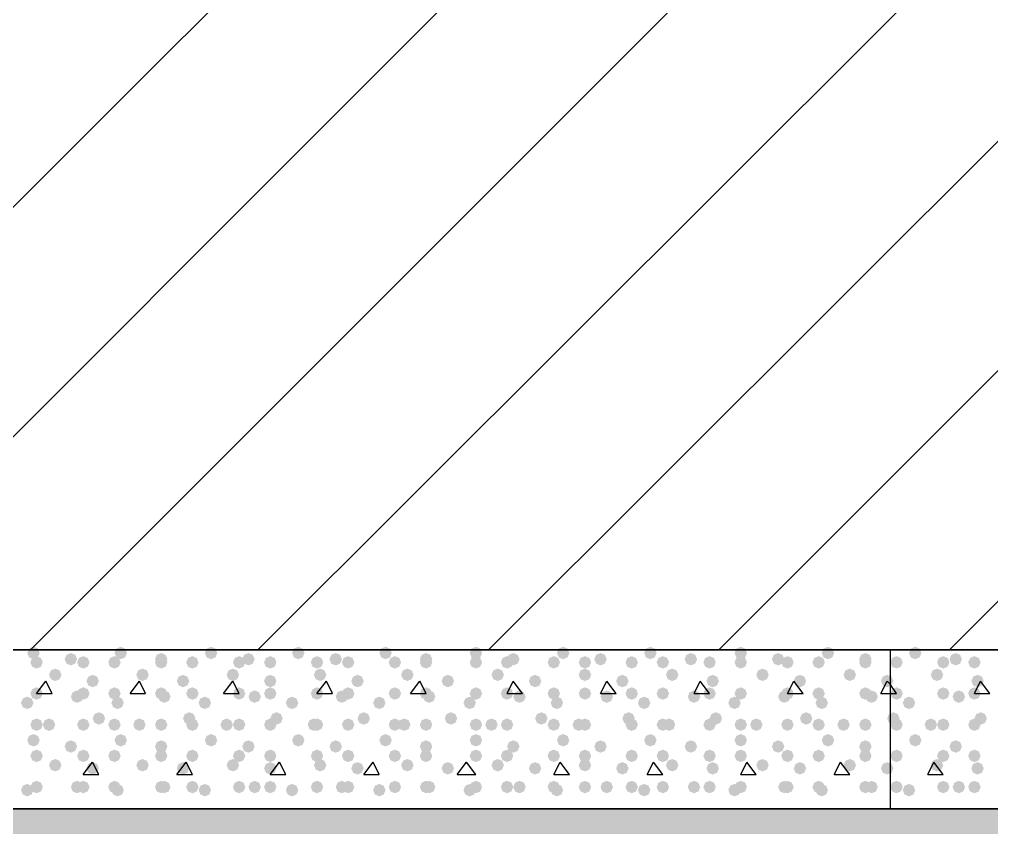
# Model space of a CAD drawing. Header units: millimetres. Extents: x 0 to 420, y 0 to 297.
# Drawn here: x 330.35 to 343.56, y 177.67 to 188.65 of the extents above; entities that cross this region are included whole.
import ezdxf

# ---------------------------------------------------------------- set-up
doc = ezdxf.new("R2010")
doc.units = ezdxf.units.MM
doc.layers.get('0').update_dxf_attribs({"linetype": 'CONTINUOUS'})

msp = doc.modelspace()

# ---------------------------------------------------------------- hatches: boundary and pattern name
at = {"true_color": 0x000008}
for points in [[(330.623333, 180.043667), (330.598462, 179.983871), (330.538667, 179.959), (330.478871, 179.983871), (330.454, 180.043667), (330.478871, 180.103462), (330.538667, 180.128333), (330.598462, 180.103463)], [(331.131333, 179.959), (331.106462, 179.899204), (331.046667, 179.874333), (330.986871, 179.899204), (330.962, 179.959), (330.986871, 180.018796), (331.046667, 180.043667), (331.106462, 180.018796)], [(331.808667, 180.043667), (331.783796, 179.983871), (331.724, 179.959), (331.664204, 179.983871), (331.639333, 180.043667), (331.664204, 180.103462), (331.724, 180.128333), (331.783796, 180.103463)], [(332.359, 179.959), (332.334129, 179.899204), (332.274333, 179.874333), (332.214538, 179.899204), (332.189667, 179.959), (332.214537, 180.018796), (332.274333, 180.043667), (332.334129, 180.018796)], [(333.036333, 180.043667), (333.011462, 179.983871), (332.951667, 179.959), (332.891871, 179.983871), (332.867, 180.043667), (332.891871, 180.103462), (332.951667, 180.128333), (333.011462, 180.103463)], [(333.544333, 179.959), (333.519462, 179.899204), (333.459667, 179.874333), (333.399871, 179.899204), (333.375, 179.959), (333.399871, 180.018796), (333.459667, 180.043667), (333.519462, 180.018796)], [(334.221667, 180.043667), (334.196796, 179.983871), (334.137, 179.959), (334.077204, 179.983871), (334.052333, 180.043667), (334.077204, 180.103462), (334.137, 180.128333), (334.196796, 180.103463)], [(334.729667, 179.959), (334.704796, 179.899204), (334.645, 179.874333), (334.585204, 179.899204), (334.560333, 179.959), (334.585204, 180.018796), (334.645, 180.043667), (334.704796, 180.018796)], [(335.407, 180.043667), (335.382129, 179.983871), (335.322333, 179.959), (335.262538, 179.983871), (335.237667, 180.043667), (335.262537, 180.103462), (335.322333, 180.128333), (335.382129, 180.103463)], [(335.957333, 179.959), (335.932462, 179.899204), (335.872667, 179.874333), (335.812871, 179.899204), (335.788, 179.959), (335.812871, 180.018796), (335.872667, 180.043667), (335.932462, 180.018796)], [(336.634667, 180.043667), (336.609796, 179.983871), (336.55, 179.959), (336.490204, 179.983871), (336.465333, 180.043667), (336.490204, 180.103462), (336.55, 180.128333), (336.609796, 180.103463)], [(337.142667, 179.959), (337.117796, 179.899204), (337.058, 179.874333), (336.998204, 179.899204), (336.973333, 179.959), (336.998204, 180.018796), (337.058, 180.043667), (337.117796, 180.018796)], [(337.82, 180.043667), (337.795129, 179.983871), (337.735333, 179.959), (337.675538, 179.983871), (337.650667, 180.043667), (337.675537, 180.103462), (337.735333, 180.128333), (337.795129, 180.103463)], [(338.328, 179.959), (338.303129, 179.899204), (338.243333, 179.874333), (338.183538, 179.899204), (338.158667, 179.959), (338.183537, 180.018796), (338.243333, 180.043667), (338.303129, 180.018796)], [(339.005333, 180.043667), (338.980462, 179.983871), (338.920667, 179.959), (338.860871, 179.983871), (338.836, 180.043667), (338.860871, 180.103462), (338.920667, 180.128333), (338.980462, 180.103463)], [(339.555667, 179.959), (339.530796, 179.899204), (339.471, 179.874333), (339.411204, 179.899204), (339.386333, 179.959), (339.411204, 180.018796), (339.471, 180.043667), (339.530796, 180.018796)], [(340.233, 180.043667), (340.208129, 179.983871), (340.148333, 179.959), (340.088538, 179.983871), (340.063667, 180.043667), (340.088537, 180.103462), (340.148333, 180.128333), (340.208129, 180.103463)], [(340.741, 179.959), (340.716129, 179.899204), (340.656333, 179.874333), (340.596537, 179.899204), (340.571667, 179.959), (340.596537, 180.018796), (340.656333, 180.043667), (340.716129, 180.018796)], [(341.418333, 180.043667), (341.393462, 179.983871), (341.333667, 179.959), (341.273871, 179.983871), (341.249, 180.043667), (341.273871, 180.103462), (341.333667, 180.128333), (341.393462, 180.103463)], [(341.926333, 179.959), (341.901462, 179.899204), (341.841667, 179.874333), (341.781871, 179.899204), (341.757, 179.959), (341.781871, 180.018796), (341.841667, 180.043667), (341.901462, 180.018796)], [(330.665667, 179.916667), (330.640796, 179.856871), (330.581, 179.832), (330.521204, 179.856871), (330.496333, 179.916667), (330.521204, 179.976462), (330.581, 180.001333), (330.640796, 179.976463)], [(331.300667, 179.916667), (331.275796, 179.856871), (331.216, 179.832), (331.156204, 179.856871), (331.131333, 179.916667), (331.156204, 179.976462), (331.216, 180.001333), (331.275796, 179.976463)], [(331.724, 179.916667), (331.699129, 179.856871), (331.639333, 179.832), (331.579538, 179.856871), (331.554667, 179.916667), (331.579537, 179.976462), (331.639333, 180.001333), (331.699129, 179.976463)], [(332.359, 179.916667), (332.334129, 179.856871), (332.274333, 179.832), (332.214538, 179.856871), (332.189667, 179.916667), (332.214537, 179.976462), (332.274333, 180.001333), (332.334129, 179.976463)], [(332.782333, 179.916667), (332.757462, 179.856871), (332.697667, 179.832), (332.637871, 179.856871), (332.613, 179.916667), (332.637871, 179.976462), (332.697667, 180.001333), (332.757462, 179.976463)], [(333.417333, 179.916667), (333.392462, 179.856871), (333.332667, 179.832), (333.272871, 179.856871), (333.248, 179.916667), (333.272871, 179.976462), (333.332667, 180.001333), (333.392462, 179.976463)], [(333.840667, 179.916667), (333.815796, 179.856871), (333.756, 179.832), (333.696204, 179.856871), (333.671333, 179.916667), (333.696204, 179.976462), (333.756, 180.001333), (333.815796, 179.976463)], [(334.475667, 179.916667), (334.450796, 179.856871), (334.391, 179.832), (334.331204, 179.856871), (334.306333, 179.916667), (334.331204, 179.976462), (334.391, 180.001333), (334.450796, 179.976463)], [(334.899, 179.916667), (334.874129, 179.856871), (334.814333, 179.832), (334.754537, 179.856871), (334.729667, 179.916667), (334.754537, 179.976462), (334.814333, 180.001333), (334.874129, 179.976463)], [(335.534, 179.916667), (335.509129, 179.856871), (335.449333, 179.832), (335.389537, 179.856871), (335.364667, 179.916667), (335.389537, 179.976462), (335.449333, 180.001333), (335.509129, 179.976463)], [(335.957333, 179.916667), (335.932462, 179.856871), (335.872667, 179.832), (335.812871, 179.856871), (335.788, 179.916667), (335.812871, 179.976462), (335.872667, 180.001333), (335.932462, 179.976463)], [(336.634667, 179.916667), (336.609796, 179.856871), (336.55, 179.832), (336.490204, 179.856871), (336.465333, 179.916667), (336.490204, 179.976462), (336.55, 180.001333), (336.609796, 179.976463)], [(337.058, 179.916667), (337.033129, 179.856871), (336.973333, 179.832), (336.913537, 179.856871), (336.888667, 179.916667), (336.913537, 179.976462), (336.973333, 180.001333), (337.033129, 179.976463)], [(337.693, 179.916667), (337.668129, 179.856871), (337.608333, 179.832), (337.548537, 179.856871), (337.523667, 179.916667), (337.548537, 179.976462), (337.608333, 180.001333), (337.668129, 179.976463)], [(338.116333, 179.916667), (338.091462, 179.856871), (338.031667, 179.832), (337.971871, 179.856871), (337.947, 179.916667), (337.971871, 179.976462), (338.031667, 180.001333), (338.091462, 179.976463)], [(338.751333, 179.916667), (338.726462, 179.856871), (338.666667, 179.832), (338.606871, 179.856871), (338.582, 179.916667), (338.606871, 179.976462), (338.666667, 180.001333), (338.726462, 179.976463)], [(339.174667, 179.916667), (339.149796, 179.856871), (339.09, 179.832), (339.030204, 179.856871), (339.005333, 179.916667), (339.030204, 179.976462), (339.09, 180.001333), (339.149796, 179.976463)], [(339.809667, 179.916667), (339.784796, 179.856871), (339.725, 179.832), (339.665204, 179.856871), (339.640333, 179.916667), (339.665204, 179.976462), (339.725, 180.001333), (339.784796, 179.976463)], [(340.233, 179.916667), (340.208129, 179.856871), (340.148333, 179.832), (340.088538, 179.856871), (340.063667, 179.916667), (340.088537, 179.976462), (340.148333, 180.001333), (340.208129, 179.976463)], [(340.868, 179.916667), (340.843129, 179.856871), (340.783333, 179.832), (340.723538, 179.856871), (340.698667, 179.916667), (340.723537, 179.976462), (340.783333, 180.001333), (340.843129, 179.976463)], [(341.291333, 179.916667), (341.266462, 179.856871), (341.206667, 179.832), (341.146871, 179.856871), (341.122, 179.916667), (341.146871, 179.976462), (341.206667, 180.001333), (341.266462, 179.976463)], [(341.926333, 179.916667), (341.901462, 179.856871), (341.841667, 179.832), (341.781871, 179.856871), (341.757, 179.916667), (341.781871, 179.976462), (341.841667, 180.001333), (341.901462, 179.976463)], [(330.919667, 179.747333), (330.894796, 179.687537), (330.835, 179.662667), (330.775204, 179.687537), (330.750333, 179.747333), (330.775204, 179.807129), (330.835, 179.832), (330.894796, 179.807129)], [(332.105, 179.747333), (332.080129, 179.687537), (332.020333, 179.662667), (331.960537, 179.687537), (331.935667, 179.747333), (331.960537, 179.807129), (332.020333, 179.832), (332.080129, 179.807129)], [(333.332667, 179.747333), (333.307796, 179.687537), (333.248, 179.662667), (333.188204, 179.687537), (333.163333, 179.747333), (333.188204, 179.807129), (333.248, 179.832), (333.307796, 179.807129)], [(334.518, 179.747333), (334.493129, 179.687537), (334.433333, 179.662667), (334.373538, 179.687537), (334.348667, 179.747333), (334.373537, 179.807129), (334.433333, 179.832), (334.493129, 179.807129)], [(335.703333, 179.747333), (335.678463, 179.687537), (335.618667, 179.662667), (335.558871, 179.687537), (335.534, 179.747333), (335.558871, 179.807129), (335.618667, 179.832), (335.678462, 179.807129)], [(336.931, 179.747333), (336.906129, 179.687537), (336.846333, 179.662667), (336.786538, 179.687537), (336.761667, 179.747333), (336.786537, 179.807129), (336.846333, 179.832), (336.906129, 179.807129)], [(338.116333, 179.747333), (338.091462, 179.687537), (338.031667, 179.662667), (337.971871, 179.687537), (337.947, 179.747333), (337.971871, 179.807129), (338.031667, 179.832), (338.091462, 179.807129)], [(339.301667, 179.747333), (339.276796, 179.687537), (339.217, 179.662667), (339.157204, 179.687537), (339.132333, 179.747333), (339.157204, 179.807129), (339.217, 179.832), (339.276796, 179.807129)], [(340.529333, 179.747333), (340.504462, 179.687537), (340.444667, 179.662667), (340.384871, 179.687537), (340.36, 179.747333), (340.384871, 179.807129), (340.444667, 179.832), (340.504462, 179.807129)], [(341.714667, 179.747333), (341.689796, 179.687537), (341.63, 179.662667), (341.570204, 179.687537), (341.545333, 179.747333), (341.570204, 179.807129), (341.63, 179.832), (341.689796, 179.807129)], [(331.427667, 179.662667), (331.402796, 179.602871), (331.343, 179.578), (331.283204, 179.602871), (331.258333, 179.662667), (331.283204, 179.722462), (331.343, 179.747333), (331.402796, 179.722463)], [(332.655333, 179.662667), (332.630463, 179.602871), (332.570667, 179.578), (332.510871, 179.602871), (332.486, 179.662667), (332.510871, 179.722462), (332.570667, 179.747333), (332.630462, 179.722463)], [(333.840667, 179.662667), (333.815796, 179.602871), (333.756, 179.578), (333.696204, 179.602871), (333.671333, 179.662667), (333.696204, 179.722462), (333.756, 179.747333), (333.815796, 179.722463)], [(335.026, 179.662667), (335.001129, 179.602871), (334.941333, 179.578), (334.881537, 179.602871), (334.856667, 179.662667), (334.881537, 179.722462), (334.941333, 179.747333), (335.001129, 179.722463)], [(336.253667, 179.662667), (336.228796, 179.602871), (336.169, 179.578), (336.109204, 179.602871), (336.084333, 179.662667), (336.109204, 179.722462), (336.169, 179.747333), (336.228796, 179.722463)], [(337.439, 179.662667), (337.414129, 179.602871), (337.354333, 179.578), (337.294537, 179.602871), (337.269667, 179.662667), (337.294537, 179.722462), (337.354333, 179.747333), (337.414129, 179.722463)], [(338.624333, 179.662667), (338.599462, 179.602871), (338.539667, 179.578), (338.479871, 179.602871), (338.455, 179.662667), (338.479871, 179.722462), (338.539667, 179.747333), (338.599462, 179.722463)], [(339.852, 179.662667), (339.827129, 179.602871), (339.767333, 179.578), (339.707538, 179.602871), (339.682667, 179.662667), (339.707537, 179.722462), (339.767333, 179.747333), (339.827129, 179.722463)], [(341.037333, 179.662667), (341.012462, 179.602871), (340.952667, 179.578), (340.892871, 179.602871), (340.868, 179.662667), (340.892871, 179.722462), (340.952667, 179.747333), (341.012462, 179.722463)], [(342.222667, 179.662667), (342.197796, 179.602871), (342.138, 179.578), (342.078204, 179.602871), (342.053333, 179.662667), (342.078204, 179.722462), (342.138, 179.747333), (342.197796, 179.722463)], [(330.665667, 179.493333), (330.640796, 179.433538), (330.581, 179.408667), (330.521204, 179.433538), (330.496333, 179.493333), (330.521204, 179.553129), (330.581, 179.578), (330.640796, 179.553129)], [(331.216, 179.451), (331.191129, 179.391204), (331.131333, 179.366333), (331.071537, 179.391204), (331.046667, 179.451), (331.071537, 179.510796), (331.131333, 179.535667), (331.191129, 179.510796)], [(331.300667, 179.493333), (331.275796, 179.433538), (331.216, 179.408667), (331.156204, 179.433538), (331.131333, 179.493333), (331.156204, 179.553129), (331.216, 179.578), (331.275796, 179.553129)], [(331.724, 179.493333), (331.699129, 179.433538), (331.639333, 179.408667), (331.579538, 179.433538), (331.554667, 179.493333), (331.579537, 179.553129), (331.639333, 179.578), (331.699129, 179.553129)], [(332.359, 179.493333), (332.334129, 179.433538), (332.274333, 179.408667), (332.214538, 179.433538), (332.189667, 179.493333), (332.214537, 179.553129), (332.274333, 179.578), (332.334129, 179.553129)], [(332.401333, 179.451), (332.376463, 179.391204), (332.316667, 179.366333), (332.256871, 179.391204), (332.232, 179.451), (332.256871, 179.510796), (332.316667, 179.535667), (332.376462, 179.510796)], [(332.782333, 179.493333), (332.757462, 179.433538), (332.697667, 179.408667), (332.637871, 179.433538), (332.613, 179.493333), (332.637871, 179.553129), (332.697667, 179.578), (332.757462, 179.553129)], [(333.417333, 179.493333), (333.392462, 179.433538), (333.332667, 179.408667), (333.272871, 179.433538), (333.248, 179.493333), (333.272871, 179.553129), (333.332667, 179.578), (333.392462, 179.553129)], [(333.629, 179.451), (333.604129, 179.391204), (333.544333, 179.366333), (333.484537, 179.391204), (333.459667, 179.451), (333.484537, 179.510796), (333.544333, 179.535667), (333.604129, 179.510796)], [(333.840667, 179.493333), (333.815796, 179.433538), (333.756, 179.408667), (333.696204, 179.433538), (333.671333, 179.493333), (333.696204, 179.553129), (333.756, 179.578), (333.815796, 179.553129)], [(334.475667, 179.493333), (334.450796, 179.433538), (334.391, 179.408667), (334.331204, 179.433538), (334.306333, 179.493333), (334.331204, 179.553129), (334.391, 179.578), (334.450796, 179.553129)], [(334.814333, 179.451), (334.789462, 179.391204), (334.729667, 179.366333), (334.669871, 179.391204), (334.645, 179.451), (334.669871, 179.510796), (334.729667, 179.535667), (334.789462, 179.510796)], [(334.899, 179.493333), (334.874129, 179.433538), (334.814333, 179.408667), (334.754537, 179.433538), (334.729667, 179.493333), (334.754537, 179.553129), (334.814333, 179.578), (334.874129, 179.553129)], [(335.534, 179.493333), (335.509129, 179.433538), (335.449333, 179.408667), (335.389537, 179.433538), (335.364667, 179.493333), (335.389537, 179.553129), (335.449333, 179.578), (335.509129, 179.553129)], [(335.957333, 179.493333), (335.932462, 179.433538), (335.872667, 179.408667), (335.812871, 179.433538), (335.788, 179.493333), (335.812871, 179.553129), (335.872667, 179.578), (335.932462, 179.553129)], [(335.999667, 179.451), (335.974796, 179.391204), (335.915, 179.366333), (335.855204, 179.391204), (335.830333, 179.451), (335.855204, 179.510796), (335.915, 179.535667), (335.974796, 179.510796)], [(336.634667, 179.493333), (336.609796, 179.433538), (336.55, 179.408667), (336.490204, 179.433538), (336.465333, 179.493333), (336.490204, 179.553129), (336.55, 179.578), (336.609796, 179.553129)], [(337.058, 179.493333), (337.033129, 179.433538), (336.973333, 179.408667), (336.913537, 179.433538), (336.888667, 179.493333), (336.913537, 179.553129), (336.973333, 179.578), (337.033129, 179.553129)], [(337.227333, 179.451), (337.202462, 179.391204), (337.142667, 179.366333), (337.082871, 179.391204), (337.058, 179.451), (337.082871, 179.510796), (337.142667, 179.535667), (337.202462, 179.510796)], [(337.693, 179.493333), (337.668129, 179.433538), (337.608333, 179.408667), (337.548537, 179.433538), (337.523667, 179.493333), (337.548537, 179.553129), (337.608333, 179.578), (337.668129, 179.553129)], [(338.116333, 179.493333), (338.091462, 179.433538), (338.031667, 179.408667), (337.971871, 179.433538), (337.947, 179.493333), (337.971871, 179.553129), (338.031667, 179.578), (338.091462, 179.553129)], [(338.412667, 179.451), (338.387796, 179.391204), (338.328, 179.366333), (338.268204, 179.391204), (338.243333, 179.451), (338.268204, 179.510796), (338.328, 179.535667), (338.387796, 179.510796)], [(338.751333, 179.493333), (338.726462, 179.433538), (338.666667, 179.408667), (338.606871, 179.433538), (338.582, 179.493333), (338.606871, 179.553129), (338.666667, 179.578), (338.726462, 179.553129)], [(339.174667, 179.493333), (339.149796, 179.433538), (339.09, 179.408667), (339.030204, 179.433538), (339.005333, 179.493333), (339.030204, 179.553129), (339.09, 179.578), (339.149796, 179.553129)], [(339.598, 179.451), (339.573129, 179.391204), (339.513333, 179.366333), (339.453538, 179.391204), (339.428667, 179.451), (339.453537, 179.510796), (339.513333, 179.535667), (339.573129, 179.510796)], [(339.809667, 179.493333), (339.784796, 179.433538), (339.725, 179.408667), (339.665204, 179.433538), (339.640333, 179.493333), (339.665204, 179.553129), (339.725, 179.578), (339.784796, 179.553129)], [(340.233, 179.493333), (340.208129, 179.433538), (340.148333, 179.408667), (340.088538, 179.433538), (340.063667, 179.493333), (340.088537, 179.553129), (340.148333, 179.578), (340.208129, 179.553129)], [(340.825667, 179.451), (340.800796, 179.391204), (340.741, 179.366333), (340.681204, 179.391204), (340.656333, 179.451), (340.681204, 179.510796), (340.741, 179.535667), (340.800796, 179.510796)], [(340.868, 179.493333), (340.843129, 179.433538), (340.783333, 179.408667), (340.723538, 179.433538), (340.698667, 179.493333), (340.723537, 179.553129), (340.783333, 179.578), (340.843129, 179.553129)], [(341.291333, 179.493333), (341.266462, 179.433538), (341.206667, 179.408667), (341.146871, 179.433538), (341.122, 179.493333), (341.146871, 179.553129), (341.206667, 179.578), (341.266462, 179.553129)], [(341.926333, 179.493333), (341.901462, 179.433538), (341.841667, 179.408667), (341.781871, 179.433538), (341.757, 179.493333), (341.781871, 179.553129), (341.841667, 179.578), (341.901462, 179.553129)], [(342.011, 179.451), (341.986129, 179.391204), (341.926333, 179.366333), (341.866537, 179.391204), (341.841667, 179.451), (341.866537, 179.510796), (341.926333, 179.535667), (341.986129, 179.510796)], [(330.538667, 179.366333), (330.513796, 179.306537), (330.454, 179.281667), (330.394204, 179.306537), (330.369333, 179.366333), (330.394204, 179.426129), (330.454, 179.451), (330.513796, 179.426129)], [(331.766333, 179.366333), (331.741463, 179.306537), (331.681667, 179.281667), (331.621871, 179.306537), (331.597, 179.366333), (331.621871, 179.426129), (331.681667, 179.451), (331.741462, 179.426129)], [(332.951667, 179.366333), (332.926796, 179.306537), (332.867, 179.281667), (332.807204, 179.306537), (332.782333, 179.366333), (332.807204, 179.426129), (332.867, 179.451), (332.926796, 179.426129)], [(334.137, 179.366333), (334.112129, 179.306537), (334.052333, 179.281667), (333.992538, 179.306537), (333.967667, 179.366333), (333.992537, 179.426129), (334.052333, 179.451), (334.112129, 179.426129)], [(335.322333, 179.366333), (335.297462, 179.306537), (335.237667, 179.281667), (335.177871, 179.306537), (335.153, 179.366333), (335.177871, 179.426129), (335.237667, 179.451), (335.297462, 179.426129)], [(336.55, 179.366333), (336.525129, 179.306537), (336.465333, 179.281667), (336.405538, 179.306537), (336.380667, 179.366333), (336.405537, 179.426129), (336.465333, 179.451), (336.525129, 179.426129)], [(337.735333, 179.366333), (337.710462, 179.306537), (337.650667, 179.281667), (337.590871, 179.306537), (337.566, 179.366333), (337.590871, 179.426129), (337.650667, 179.451), (337.710462, 179.426129)], [(338.920667, 179.366333), (338.895796, 179.306537), (338.836, 179.281667), (338.776204, 179.306537), (338.751333, 179.366333), (338.776204, 179.426129), (338.836, 179.451), (338.895796, 179.426129)], [(340.148333, 179.366333), (340.123462, 179.306537), (340.063667, 179.281667), (340.003871, 179.306537), (339.979, 179.366333), (340.003871, 179.426129), (340.063667, 179.451), (340.123462, 179.426129)], [(341.333667, 179.366333), (341.308796, 179.306537), (341.249, 179.281667), (341.189204, 179.306537), (341.164333, 179.366333), (341.189204, 179.426129), (341.249, 179.451), (341.308796, 179.426129)], [(331.512333, 179.154667), (331.487462, 179.094871), (331.427667, 179.07), (331.367871, 179.094871), (331.343, 179.154667), (331.367871, 179.214462), (331.427667, 179.239333), (331.487462, 179.214463)], [(332.74, 179.154667), (332.715129, 179.094871), (332.655333, 179.07), (332.595537, 179.094871), (332.570667, 179.154667), (332.595537, 179.214462), (332.655333, 179.239333), (332.715129, 179.214463)], [(333.925333, 179.154667), (333.900463, 179.094871), (333.840667, 179.07), (333.780871, 179.094871), (333.756, 179.154667), (333.780871, 179.214462), (333.840667, 179.239333), (333.900462, 179.214463)], [(335.110667, 179.154667), (335.085796, 179.094871), (335.026, 179.07), (334.966204, 179.094871), (334.941333, 179.154667), (334.966204, 179.214462), (335.026, 179.239333), (335.085796, 179.214463)], [(336.296, 179.154667), (336.271129, 179.094871), (336.211333, 179.07), (336.151538, 179.094871), (336.126667, 179.154667), (336.151537, 179.214462), (336.211333, 179.239333), (336.271129, 179.214463)], [(337.523667, 179.154667), (337.498796, 179.094871), (337.439, 179.07), (337.379204, 179.094871), (337.354333, 179.154667), (337.379204, 179.214462), (337.439, 179.239333), (337.498796, 179.214463)], [(338.709, 179.154667), (338.684129, 179.094871), (338.624333, 179.07), (338.564537, 179.094871), (338.539667, 179.154667), (338.564537, 179.214462), (338.624333, 179.239333), (338.684129, 179.214463)], [(339.894333, 179.154667), (339.869462, 179.094871), (339.809667, 179.07), (339.749871, 179.094871), (339.725, 179.154667), (339.749871, 179.214462), (339.809667, 179.239333), (339.869462, 179.214463)], [(341.122, 179.154667), (341.097129, 179.094871), (341.037333, 179.07), (340.977538, 179.094871), (340.952667, 179.154667), (340.977537, 179.214462), (341.037333, 179.239333), (341.097129, 179.214463)], [(330.665667, 179.07), (330.640796, 179.010204), (330.581, 178.985333), (330.521204, 179.010204), (330.496333, 179.07), (330.521204, 179.129796), (330.581, 179.154667), (330.640796, 179.129796)], [(330.835, 179.07), (330.810129, 179.010204), (330.750333, 178.985333), (330.690538, 179.010204), (330.665667, 179.07), (330.690537, 179.129796), (330.750333, 179.154667), (330.810129, 179.129796)], [(331.300667, 179.07), (331.275796, 179.010204), (331.216, 178.985333), (331.156204, 179.010204), (331.131333, 179.07), (331.156204, 179.129796), (331.216, 179.154667), (331.275796, 179.129796)], [(331.724, 179.07), (331.699129, 179.010204), (331.639333, 178.985333), (331.579538, 179.010204), (331.554667, 179.07), (331.579537, 179.129796), (331.639333, 179.154667), (331.699129, 179.129796)], [(332.062667, 179.07), (332.037796, 179.010204), (331.978, 178.985333), (331.918204, 179.010204), (331.893333, 179.07), (331.918204, 179.129796), (331.978, 179.154667), (332.037796, 179.129796)], [(332.359, 179.07), (332.334129, 179.010204), (332.274333, 178.985333), (332.214538, 179.010204), (332.189667, 179.07), (332.214537, 179.129796), (332.274333, 179.154667), (332.334129, 179.129796)], [(332.782333, 179.07), (332.757462, 179.010204), (332.697667, 178.985333), (332.637871, 179.010204), (332.613, 179.07), (332.637871, 179.129796), (332.697667, 179.154667), (332.757462, 179.129796)], [(333.248, 179.07), (333.223129, 179.010204), (333.163333, 178.985333), (333.103538, 179.010204), (333.078667, 179.07), (333.103537, 179.129796), (333.163333, 179.154667), (333.223129, 179.129796)], [(333.417333, 179.07), (333.392462, 179.010204), (333.332667, 178.985333), (333.272871, 179.010204), (333.248, 179.07), (333.272871, 179.129796), (333.332667, 179.154667), (333.392462, 179.129796)], [(333.840667, 179.07), (333.815796, 179.010204), (333.756, 178.985333), (333.696204, 179.010204), (333.671333, 179.07), (333.696204, 179.129796), (333.756, 179.154667), (333.815796, 179.129796)], [(334.433333, 179.07), (334.408462, 179.010204), (334.348667, 178.985333), (334.288871, 179.010204), (334.264, 179.07), (334.288871, 179.129796), (334.348667, 179.154667), (334.408462, 179.129796)], [(334.475667, 179.07), (334.450796, 179.010204), (334.391, 178.985333), (334.331204, 179.010204), (334.306333, 179.07), (334.331204, 179.129796), (334.391, 179.154667), (334.450796, 179.129796)], [(334.899, 179.07), (334.874129, 179.010204), (334.814333, 178.985333), (334.754537, 179.010204), (334.729667, 179.07), (334.754537, 179.129796), (334.814333, 179.154667), (334.874129, 179.129796)], [(335.534, 179.07), (335.509129, 179.010204), (335.449333, 178.985333), (335.389537, 179.010204), (335.364667, 179.07), (335.389537, 179.129796), (335.449333, 179.154667), (335.509129, 179.129796)], [(335.661, 179.07), (335.636129, 179.010204), (335.576333, 178.985333), (335.516538, 179.010204), (335.491667, 179.07), (335.516537, 179.129796), (335.576333, 179.154667), (335.636129, 179.129796)], [(335.957333, 179.07), (335.932462, 179.010204), (335.872667, 178.985333), (335.812871, 179.010204), (335.788, 179.07), (335.812871, 179.129796), (335.872667, 179.154667), (335.932462, 179.129796)], [(336.634667, 179.07), (336.609796, 179.010204), (336.55, 178.985333), (336.490204, 179.010204), (336.465333, 179.07), (336.490204, 179.129796), (336.55, 179.154667), (336.609796, 179.129796)], [(336.846333, 179.07), (336.821462, 179.010204), (336.761667, 178.985333), (336.701871, 179.010204), (336.677, 179.07), (336.701871, 179.129796), (336.761667, 179.154667), (336.821462, 179.129796)], [(337.058, 179.07), (337.033129, 179.010204), (336.973333, 178.985333), (336.913537, 179.010204), (336.888667, 179.07), (336.913537, 179.129796), (336.973333, 179.154667), (337.033129, 179.129796)], [(337.693, 179.07), (337.668129, 179.010204), (337.608333, 178.985333), (337.548537, 179.010204), (337.523667, 179.07), (337.548537, 179.129796), (337.608333, 179.154667), (337.668129, 179.129796)], [(338.031667, 179.07), (338.006796, 179.010204), (337.947, 178.985333), (337.887204, 179.010204), (337.862333, 179.07), (337.887204, 179.129796), (337.947, 179.154667), (338.006796, 179.129796)], [(338.116333, 179.07), (338.091462, 179.010204), (338.031667, 178.985333), (337.971871, 179.010204), (337.947, 179.07), (337.971871, 179.129796), (338.031667, 179.154667), (338.091462, 179.129796)], [(338.751333, 179.07), (338.726462, 179.010204), (338.666667, 178.985333), (338.606871, 179.010204), (338.582, 179.07), (338.606871, 179.129796), (338.666667, 179.154667), (338.726462, 179.129796)], [(339.174667, 179.07), (339.149796, 179.010204), (339.09, 178.985333), (339.030204, 179.010204), (339.005333, 179.07), (339.030204, 179.129796), (339.09, 179.154667), (339.149796, 179.129796)], [(339.259333, 179.07), (339.234462, 179.010204), (339.174667, 178.985333), (339.114871, 179.010204), (339.09, 179.07), (339.114871, 179.129796), (339.174667, 179.154667), (339.234462, 179.129796)], [(339.809667, 179.07), (339.784796, 179.010204), (339.725, 178.985333), (339.665204, 179.010204), (339.640333, 179.07), (339.665204, 179.129796), (339.725, 179.154667), (339.784796, 179.129796)], [(340.233, 179.07), (340.208129, 179.010204), (340.148333, 178.985333), (340.088538, 179.010204), (340.063667, 179.07), (340.088537, 179.129796), (340.148333, 179.154667), (340.208129, 179.129796)], [(340.444667, 179.07), (340.419796, 179.010204), (340.36, 178.985333), (340.300204, 179.010204), (340.275333, 179.07), (340.300204, 179.129796), (340.36, 179.154667), (340.419796, 179.129796)], [(340.868, 179.07), (340.843129, 179.010204), (340.783333, 178.985333), (340.723538, 179.010204), (340.698667, 179.07), (340.723537, 179.129796), (340.783333, 179.154667), (340.843129, 179.129796)], [(341.291333, 179.07), (341.266462, 179.010204), (341.206667, 178.985333), (341.146871, 179.010204), (341.122, 179.07), (341.146871, 179.129796), (341.206667, 179.154667), (341.266462, 179.129796)], [(341.63, 179.07), (341.605129, 179.010204), (341.545333, 178.985333), (341.485537, 179.010204), (341.460667, 179.07), (341.485537, 179.129796), (341.545333, 179.154667), (341.605129, 179.129796)], [(341.926333, 179.07), (341.901462, 179.010204), (341.841667, 178.985333), (341.781871, 179.010204), (341.757, 179.07), (341.781871, 179.129796), (341.841667, 179.154667), (341.901462, 179.129796)], [(330.623333, 178.858333), (330.598462, 178.798537), (330.538667, 178.773667), (330.478871, 178.798537), (330.454, 178.858333), (330.478871, 178.918129), (330.538667, 178.943), (330.598462, 178.918129)], [(331.131333, 178.773667), (331.106462, 178.713871), (331.046667, 178.689), (330.986871, 178.713871), (330.962, 178.773667), (330.986871, 178.833462), (331.046667, 178.858333), (331.106462, 178.833463)], [(331.808667, 178.858333), (331.783796, 178.798537), (331.724, 178.773667), (331.664204, 178.798537), (331.639333, 178.858333), (331.664204, 178.918129), (331.724, 178.943), (331.783796, 178.918129)], [(332.359, 178.773667), (332.334129, 178.713871), (332.274333, 178.689), (332.214538, 178.713871), (332.189667, 178.773667), (332.214537, 178.833462), (332.274333, 178.858333), (332.334129, 178.833463)], [(333.036333, 178.858333), (333.011462, 178.798537), (332.951667, 178.773667), (332.891871, 178.798537), (332.867, 178.858333), (332.891871, 178.918129), (332.951667, 178.943), (333.011462, 178.918129)], [(333.544333, 178.773667), (333.519462, 178.713871), (333.459667, 178.689), (333.399871, 178.713871), (333.375, 178.773667), (333.399871, 178.833462), (333.459667, 178.858333), (333.519462, 178.833463)], [(334.221667, 178.858333), (334.196796, 178.798537), (334.137, 178.773667), (334.077204, 178.798537), (334.052333, 178.858333), (334.077204, 178.918129), (334.137, 178.943), (334.196796, 178.918129)], [(334.729667, 178.773667), (334.704796, 178.713871), (334.645, 178.689), (334.585204, 178.713871), (334.560333, 178.773667), (334.585204, 178.833462), (334.645, 178.858333), (334.704796, 178.833463)], [(335.407, 178.858333), (335.382129, 178.798537), (335.322333, 178.773667), (335.262538, 178.798537), (335.237667, 178.858333), (335.262537, 178.918129), (335.322333, 178.943), (335.382129, 178.918129)], [(335.957333, 178.773667), (335.932462, 178.713871), (335.872667, 178.689), (335.812871, 178.713871), (335.788, 178.773667), (335.812871, 178.833462), (335.872667, 178.858333), (335.932462, 178.833463)], [(336.634667, 178.858333), (336.609796, 178.798537), (336.55, 178.773667), (336.490204, 178.798537), (336.465333, 178.858333), (336.490204, 178.918129), (336.55, 178.943), (336.609796, 178.918129)], [(337.142667, 178.773667), (337.117796, 178.713871), (337.058, 178.689), (336.998204, 178.713871), (336.973333, 178.773667), (336.998204, 178.833462), (337.058, 178.858333), (337.117796, 178.833463)], [(337.82, 178.858333), (337.795129, 178.798537), (337.735333, 178.773667), (337.675538, 178.798537), (337.650667, 178.858333), (337.675537, 178.918129), (337.735333, 178.943), (337.795129, 178.918129)], [(338.328, 178.773667), (338.303129, 178.713871), (338.243333, 178.689), (338.183538, 178.713871), (338.158667, 178.773667), (338.183537, 178.833462), (338.243333, 178.858333), (338.303129, 178.833463)], [(339.005333, 178.858333), (338.980462, 178.798537), (338.920667, 178.773667), (338.860871, 178.798537), (338.836, 178.858333), (338.860871, 178.918129), (338.920667, 178.943), (338.980462, 178.918129)], [(339.555667, 178.773667), (339.530796, 178.713871), (339.471, 178.689), (339.411204, 178.713871), (339.386333, 178.773667), (339.411204, 178.833462), (339.471, 178.858333), (339.530796, 178.833463)], [(340.233, 178.858333), (340.208129, 178.798537), (340.148333, 178.773667), (340.088538, 178.798537), (340.063667, 178.858333), (340.088537, 178.918129), (340.148333, 178.943), (340.208129, 178.918129)], [(340.741, 178.773667), (340.716129, 178.713871), (340.656333, 178.689), (340.596537, 178.713871), (340.571667, 178.773667), (340.596537, 178.833462), (340.656333, 178.858333), (340.716129, 178.833463)], [(341.418333, 178.858333), (341.393462, 178.798537), (341.333667, 178.773667), (341.273871, 178.798537), (341.249, 178.858333), (341.273871, 178.918129), (341.333667, 178.943), (341.393462, 178.918129)], [(341.926333, 178.773667), (341.901462, 178.713871), (341.841667, 178.689), (341.781871, 178.713871), (341.757, 178.773667), (341.781871, 178.833462), (341.841667, 178.858333), (341.901462, 178.833463)], [(330.665667, 178.646667), (330.640796, 178.586871), (330.581, 178.562), (330.521204, 178.586871), (330.496333, 178.646667), (330.521204, 178.706462), (330.581, 178.731333), (330.640796, 178.706463)], [(331.300667, 178.646667), (331.275796, 178.586871), (331.216, 178.562), (331.156204, 178.586871), (331.131333, 178.646667), (331.156204, 178.706462), (331.216, 178.731333), (331.275796, 178.706463)], [(331.724, 178.646667), (331.699129, 178.586871), (331.639333, 178.562), (331.579538, 178.586871), (331.554667, 178.646667), (331.579537, 178.706462), (331.639333, 178.731333), (331.699129, 178.706463)], [(332.359, 178.646667), (332.334129, 178.586871), (332.274333, 178.562), (332.214538, 178.586871), (332.189667, 178.646667), (332.214537, 178.706462), (332.274333, 178.731333), (332.334129, 178.706463)], [(332.782333, 178.646667), (332.757462, 178.586871), (332.697667, 178.562), (332.637871, 178.586871), (332.613, 178.646667), (332.637871, 178.706462), (332.697667, 178.731333), (332.757462, 178.706463)], [(333.417333, 178.646667), (333.392462, 178.586871), (333.332667, 178.562), (333.272871, 178.586871), (333.248, 178.646667), (333.272871, 178.706462), (333.332667, 178.731333), (333.392462, 178.706463)], [(333.840667, 178.646667), (333.815796, 178.586871), (333.756, 178.562), (333.696204, 178.586871), (333.671333, 178.646667), (333.696204, 178.706462), (333.756, 178.731333), (333.815796, 178.706463)], [(334.475667, 178.646667), (334.450796, 178.586871), (334.391, 178.562), (334.331204, 178.586871), (334.306333, 178.646667), (334.331204, 178.706462), (334.391, 178.731333), (334.450796, 178.706463)], [(334.899, 178.646667), (334.874129, 178.586871), (334.814333, 178.562), (334.754537, 178.586871), (334.729667, 178.646667), (334.754537, 178.706462), (334.814333, 178.731333), (334.874129, 178.706463)], [(335.534, 178.646667), (335.509129, 178.586871), (335.449333, 178.562), (335.389537, 178.586871), (335.364667, 178.646667), (335.389537, 178.706462), (335.449333, 178.731333), (335.509129, 178.706463)], [(335.957333, 178.646667), (335.932462, 178.586871), (335.872667, 178.562), (335.812871, 178.586871), (335.788, 178.646667), (335.812871, 178.706462), (335.872667, 178.731333), (335.932462, 178.706463)], [(336.634667, 178.646667), (336.609796, 178.586871), (336.55, 178.562), (336.490204, 178.586871), (336.465333, 178.646667), (336.490204, 178.706462), (336.55, 178.731333), (336.609796, 178.706463)], [(337.058, 178.646667), (337.033129, 178.586871), (336.973333, 178.562), (336.913537, 178.586871), (336.888667, 178.646667), (336.913537, 178.706462), (336.973333, 178.731333), (337.033129, 178.706463)], [(337.693, 178.646667), (337.668129, 178.586871), (337.608333, 178.562), (337.548537, 178.586871), (337.523667, 178.646667), (337.548537, 178.706462), (337.608333, 178.731333), (337.668129, 178.706463)], [(338.116333, 178.646667), (338.091462, 178.586871), (338.031667, 178.562), (337.971871, 178.586871), (337.947, 178.646667), (337.971871, 178.706462), (338.031667, 178.731333), (338.091462, 178.706463)], [(338.751333, 178.646667), (338.726462, 178.586871), (338.666667, 178.562), (338.606871, 178.586871), (338.582, 178.646667), (338.606871, 178.706462), (338.666667, 178.731333), (338.726462, 178.706463)], [(339.174667, 178.646667), (339.149796, 178.586871), (339.09, 178.562), (339.030204, 178.586871), (339.005333, 178.646667), (339.030204, 178.706462), (339.09, 178.731333), (339.149796, 178.706463)], [(339.809667, 178.646667), (339.784796, 178.586871), (339.725, 178.562), (339.665204, 178.586871), (339.640333, 178.646667), (339.665204, 178.706462), (339.725, 178.731333), (339.784796, 178.706463)], [(340.233, 178.646667), (340.208129, 178.586871), (340.148333, 178.562), (340.088538, 178.586871), (340.063667, 178.646667), (340.088537, 178.706462), (340.148333, 178.731333), (340.208129, 178.706463)], [(340.868, 178.646667), (340.843129, 178.586871), (340.783333, 178.562), (340.723538, 178.586871), (340.698667, 178.646667), (340.723537, 178.706462), (340.783333, 178.731333), (340.843129, 178.706463)], [(341.291333, 178.646667), (341.266462, 178.586871), (341.206667, 178.562), (341.146871, 178.586871), (341.122, 178.646667), (341.146871, 178.706462), (341.206667, 178.731333), (341.266462, 178.706463)], [(341.926333, 178.646667), (341.901462, 178.586871), (341.841667, 178.562), (341.781871, 178.586871), (341.757, 178.646667), (341.781871, 178.706462), (341.841667, 178.731333), (341.901462, 178.706463)], [(330.919667, 178.519667), (330.894796, 178.459871), (330.835, 178.435), (330.775204, 178.459871), (330.750333, 178.519667), (330.775204, 178.579462), (330.835, 178.604333), (330.894796, 178.579463)], [(332.105, 178.519667), (332.080129, 178.459871), (332.020333, 178.435), (331.960537, 178.459871), (331.935667, 178.519667), (331.960537, 178.579462), (332.020333, 178.604333), (332.080129, 178.579463)], [(333.332667, 178.519667), (333.307796, 178.459871), (333.248, 178.435), (333.188204, 178.459871), (333.163333, 178.519667), (333.188204, 178.579462), (333.248, 178.604333), (333.307796, 178.579463)], [(334.518, 178.519667), (334.493129, 178.459871), (334.433333, 178.435), (334.373538, 178.459871), (334.348667, 178.519667), (334.373537, 178.579462), (334.433333, 178.604333), (334.493129, 178.579463)], [(335.703333, 178.519667), (335.678463, 178.459871), (335.618667, 178.435), (335.558871, 178.459871), (335.534, 178.519667), (335.558871, 178.579462), (335.618667, 178.604333), (335.678462, 178.579463)], [(336.931, 178.519667), (336.906129, 178.459871), (336.846333, 178.435), (336.786538, 178.459871), (336.761667, 178.519667), (336.786537, 178.579462), (336.846333, 178.604333), (336.906129, 178.579463)], [(338.116333, 178.519667), (338.091462, 178.459871), (338.031667, 178.435), (337.971871, 178.459871), (337.947, 178.519667), (337.971871, 178.579462), (338.031667, 178.604333), (338.091462, 178.579463)], [(339.301667, 178.519667), (339.276796, 178.459871), (339.217, 178.435), (339.157204, 178.459871), (339.132333, 178.519667), (339.157204, 178.579462), (339.217, 178.604333), (339.276796, 178.579463)], [(340.529333, 178.519667), (340.504462, 178.459871), (340.444667, 178.435), (340.384871, 178.459871), (340.36, 178.519667), (340.384871, 178.579462), (340.444667, 178.604333), (340.504462, 178.579463)], [(341.714667, 178.519667), (341.689796, 178.459871), (341.63, 178.435), (341.570204, 178.459871), (341.545333, 178.519667), (341.570204, 178.579462), (341.63, 178.604333), (341.689796, 178.579463)], [(331.427667, 178.477333), (331.402796, 178.417537), (331.343, 178.392667), (331.283204, 178.417537), (331.258333, 178.477333), (331.283204, 178.537129), (331.343, 178.562), (331.402796, 178.537129)], [(332.655333, 178.477333), (332.630463, 178.417537), (332.570667, 178.392667), (332.510871, 178.417537), (332.486, 178.477333), (332.510871, 178.537129), (332.570667, 178.562), (332.630462, 178.537129)], [(333.840667, 178.477333), (333.815796, 178.417537), (333.756, 178.392667), (333.696204, 178.417537), (333.671333, 178.477333), (333.696204, 178.537129), (333.756, 178.562), (333.815796, 178.537129)], [(335.026, 178.477333), (335.001129, 178.417537), (334.941333, 178.392667), (334.881537, 178.417537), (334.856667, 178.477333), (334.881537, 178.537129), (334.941333, 178.562), (335.001129, 178.537129)], [(336.253667, 178.477333), (336.228796, 178.417537), (336.169, 178.392667), (336.109204, 178.417537), (336.084333, 178.477333), (336.109204, 178.537129), (336.169, 178.562), (336.228796, 178.537129)], [(337.439, 178.477333), (337.414129, 178.417537), (337.354333, 178.392667), (337.294537, 178.417537), (337.269667, 178.477333), (337.294537, 178.537129), (337.354333, 178.562), (337.414129, 178.537129)], [(338.624333, 178.477333), (338.599462, 178.417537), (338.539667, 178.392667), (338.479871, 178.417537), (338.455, 178.477333), (338.479871, 178.537129), (338.539667, 178.562), (338.599462, 178.537129)], [(339.852, 178.477333), (339.827129, 178.417537), (339.767333, 178.392667), (339.707538, 178.417537), (339.682667, 178.477333), (339.707537, 178.537129), (339.767333, 178.562), (339.827129, 178.537129)], [(341.037333, 178.477333), (341.012462, 178.417537), (340.952667, 178.392667), (340.892871, 178.417537), (340.868, 178.477333), (340.892871, 178.537129), (340.952667, 178.562), (341.012462, 178.537129)], [(342.222667, 178.477333), (342.197796, 178.417537), (342.138, 178.392667), (342.078204, 178.417537), (342.053333, 178.477333), (342.078204, 178.537129), (342.138, 178.562), (342.197796, 178.537129)], [(330.538667, 178.181), (330.513796, 178.121204), (330.454, 178.096333), (330.394204, 178.121204), (330.369333, 178.181), (330.394204, 178.240796), (330.454, 178.265667), (330.513796, 178.240796)], [(330.665667, 178.223333), (330.640796, 178.163537), (330.581, 178.138667), (330.521204, 178.163537), (330.496333, 178.223333), (330.521204, 178.283129), (330.581, 178.308), (330.640796, 178.283129)], [(331.216, 178.223333), (331.191129, 178.163537), (331.131333, 178.138667), (331.071537, 178.163537), (331.046667, 178.223333), (331.071537, 178.283129), (331.131333, 178.308), (331.191129, 178.283129)], [(331.300667, 178.223333), (331.275796, 178.163537), (331.216, 178.138667), (331.156204, 178.163537), (331.131333, 178.223333), (331.156204, 178.283129), (331.216, 178.308), (331.275796, 178.283129)], [(331.724, 178.223333), (331.699129, 178.163537), (331.639333, 178.138667), (331.579538, 178.163537), (331.554667, 178.223333), (331.579537, 178.283129), (331.639333, 178.308), (331.699129, 178.283129)], [(331.766333, 178.181), (331.741463, 178.121204), (331.681667, 178.096333), (331.621871, 178.121204), (331.597, 178.181), (331.621871, 178.240796), (331.681667, 178.265667), (331.741462, 178.240796)], [(332.359, 178.223333), (332.334129, 178.163537), (332.274333, 178.138667), (332.214538, 178.163537), (332.189667, 178.223333), (332.214537, 178.283129), (332.274333, 178.308), (332.334129, 178.283129)], [(332.401333, 178.223333), (332.376463, 178.163537), (332.316667, 178.138667), (332.256871, 178.163537), (332.232, 178.223333), (332.256871, 178.283129), (332.316667, 178.308), (332.376462, 178.283129)], [(332.782333, 178.223333), (332.757462, 178.163537), (332.697667, 178.138667), (332.637871, 178.163537), (332.613, 178.223333), (332.637871, 178.283129), (332.697667, 178.308), (332.757462, 178.283129)], [(332.951667, 178.181), (332.926796, 178.121204), (332.867, 178.096333), (332.807204, 178.121204), (332.782333, 178.181), (332.807204, 178.240796), (332.867, 178.265667), (332.926796, 178.240796)], [(333.417333, 178.223333), (333.392462, 178.163537), (333.332667, 178.138667), (333.272871, 178.163537), (333.248, 178.223333), (333.272871, 178.283129), (333.332667, 178.308), (333.392462, 178.283129)], [(333.629, 178.223333), (333.604129, 178.163537), (333.544333, 178.138667), (333.484537, 178.163537), (333.459667, 178.223333), (333.484537, 178.283129), (333.544333, 178.308), (333.604129, 178.283129)], [(333.840667, 178.223333), (333.815796, 178.163537), (333.756, 178.138667), (333.696204, 178.163537), (333.671333, 178.223333), (333.696204, 178.283129), (333.756, 178.308), (333.815796, 178.283129)], [(334.137, 178.181), (334.112129, 178.121204), (334.052333, 178.096333), (333.992538, 178.121204), (333.967667, 178.181), (333.992537, 178.240796), (334.052333, 178.265667), (334.112129, 178.240796)], [(334.475667, 178.223333), (334.450796, 178.163537), (334.391, 178.138667), (334.331204, 178.163537), (334.306333, 178.223333), (334.331204, 178.283129), (334.391, 178.308), (334.450796, 178.283129)], [(334.814333, 178.223333), (334.789462, 178.163537), (334.729667, 178.138667), (334.669871, 178.163537), (334.645, 178.223333), (334.669871, 178.283129), (334.729667, 178.308), (334.789462, 178.283129)], [(334.899, 178.223333), (334.874129, 178.163537), (334.814333, 178.138667), (334.754537, 178.163537), (334.729667, 178.223333), (334.754537, 178.283129), (334.814333, 178.308), (334.874129, 178.283129)], [(335.322333, 178.181), (335.297462, 178.121204), (335.237667, 178.096333), (335.177871, 178.121204), (335.153, 178.181), (335.177871, 178.240796), (335.237667, 178.265667), (335.297462, 178.240796)], [(335.534, 178.223333), (335.509129, 178.163537), (335.449333, 178.138667), (335.389537, 178.163537), (335.364667, 178.223333), (335.389537, 178.283129), (335.449333, 178.308), (335.509129, 178.283129)], [(335.957333, 178.223333), (335.932462, 178.163537), (335.872667, 178.138667), (335.812871, 178.163537), (335.788, 178.223333), (335.812871, 178.283129), (335.872667, 178.308), (335.932462, 178.283129)], [(335.999667, 178.223333), (335.974796, 178.163537), (335.915, 178.138667), (335.855204, 178.163537), (335.830333, 178.223333), (335.855204, 178.283129), (335.915, 178.308), (335.974796, 178.283129)], [(336.55, 178.181), (336.525129, 178.121204), (336.465333, 178.096333), (336.405538, 178.121204), (336.380667, 178.181), (336.405537, 178.240796), (336.465333, 178.265667), (336.525129, 178.240796)], [(336.634667, 178.223333), (336.609796, 178.163537), (336.55, 178.138667), (336.490204, 178.163537), (336.465333, 178.223333), (336.490204, 178.283129), (336.55, 178.308), (336.609796, 178.283129)], [(337.058, 178.223333), (337.033129, 178.163537), (336.973333, 178.138667), (336.913537, 178.163537), (336.888667, 178.223333), (336.913537, 178.283129), (336.973333, 178.308), (337.033129, 178.283129)], [(337.227333, 178.223333), (337.202462, 178.163537), (337.142667, 178.138667), (337.082871, 178.163537), (337.058, 178.223333), (337.082871, 178.283129), (337.142667, 178.308), (337.202462, 178.283129)], [(337.693, 178.223333), (337.668129, 178.163537), (337.608333, 178.138667), (337.548537, 178.163537), (337.523667, 178.223333), (337.548537, 178.283129), (337.608333, 178.308), (337.668129, 178.283129)], [(337.735333, 178.181), (337.710462, 178.121204), (337.650667, 178.096333), (337.590871, 178.121204), (337.566, 178.181), (337.590871, 178.240796), (337.650667, 178.265667), (337.710462, 178.240796)], [(338.116333, 178.223333), (338.091462, 178.163537), (338.031667, 178.138667), (337.971871, 178.163537), (337.947, 178.223333), (337.971871, 178.283129), (338.031667, 178.308), (338.091462, 178.283129)], [(338.412667, 178.223333), (338.387796, 178.163537), (338.328, 178.138667), (338.268204, 178.163537), (338.243333, 178.223333), (338.268204, 178.283129), (338.328, 178.308), (338.387796, 178.283129)], [(338.751333, 178.223333), (338.726462, 178.163537), (338.666667, 178.138667), (338.606871, 178.163537), (338.582, 178.223333), (338.606871, 178.283129), (338.666667, 178.308), (338.726462, 178.283129)], [(338.920667, 178.181), (338.895796, 178.121204), (338.836, 178.096333), (338.776204, 178.121204), (338.751333, 178.181), (338.776204, 178.240796), (338.836, 178.265667), (338.895796, 178.240796)], [(339.174667, 178.223333), (339.149796, 178.163537), (339.09, 178.138667), (339.030204, 178.163537), (339.005333, 178.223333), (339.030204, 178.283129), (339.09, 178.308), (339.149796, 178.283129)], [(339.598, 178.223333), (339.573129, 178.163537), (339.513333, 178.138667), (339.453538, 178.163537), (339.428667, 178.223333), (339.453537, 178.283129), (339.513333, 178.308), (339.573129, 178.283129)], [(339.809667, 178.223333), (339.784796, 178.163537), (339.725, 178.138667), (339.665204, 178.163537), (339.640333, 178.223333), (339.665204, 178.283129), (339.725, 178.308), (339.784796, 178.283129)], [(340.148333, 178.181), (340.123462, 178.121204), (340.063667, 178.096333), (340.003871, 178.121204), (339.979, 178.181), (340.003871, 178.240796), (340.063667, 178.265667), (340.123462, 178.240796)], [(340.233, 178.223333), (340.208129, 178.163537), (340.148333, 178.138667), (340.088538, 178.163537), (340.063667, 178.223333), (340.088537, 178.283129), (340.148333, 178.308), (340.208129, 178.283129)], [(340.825667, 178.223333), (340.800796, 178.163537), (340.741, 178.138667), (340.681204, 178.163537), (340.656333, 178.223333), (340.681204, 178.283129), (340.741, 178.308), (340.800796, 178.283129)], [(340.868, 178.223333), (340.843129, 178.163537), (340.783333, 178.138667), (340.723538, 178.163537), (340.698667, 178.223333), (340.723537, 178.283129), (340.783333, 178.308), (340.843129, 178.283129)], [(341.291333, 178.223333), (341.266462, 178.163537), (341.206667, 178.138667), (341.146871, 178.163537), (341.122, 178.223333), (341.146871, 178.283129), (341.206667, 178.308), (341.266462, 178.283129)], [(341.333667, 178.181), (341.308796, 178.121204), (341.249, 178.096333), (341.189204, 178.121204), (341.164333, 178.181), (341.189204, 178.240796), (341.249, 178.265667), (341.308796, 178.240796)], [(341.926333, 178.223333), (341.901462, 178.163537), (341.841667, 178.138667), (341.781871, 178.163537), (341.757, 178.223333), (341.781871, 178.283129), (341.841667, 178.308), (341.901462, 178.283129)], [(342.011, 178.223333), (341.986129, 178.163537), (341.926333, 178.138667), (341.866537, 178.163537), (341.841667, 178.223333), (341.866537, 178.283129), (341.926333, 178.308), (341.986129, 178.283129)]]:
    msp.add_hatch(color=0, dxfattribs=at).paths.add_polyline_path(points, flags=0)
at = {"true_color": 0x000007}
for points in [[(342.603667, 180.043667), (342.578796, 179.983871), (342.519, 179.959), (342.459204, 179.983871), (342.434333, 180.043667), (342.459204, 180.103462), (342.519, 180.128333), (342.578796, 180.103463)], [(343.154, 179.959), (343.129129, 179.899204), (343.069333, 179.874333), (343.009537, 179.899204), (342.984667, 179.959), (343.009537, 180.018796), (343.069333, 180.043667), (343.129129, 180.018796)], [(342.349667, 179.916667), (342.324796, 179.856871), (342.265, 179.832), (342.205204, 179.856871), (342.180333, 179.916667), (342.205204, 179.976462), (342.265, 180.001333), (342.324796, 179.976463)], [(342.984667, 179.916667), (342.959796, 179.856871), (342.9, 179.832), (342.840204, 179.856871), (342.815333, 179.916667), (342.840204, 179.976462), (342.9, 180.001333), (342.959796, 179.976463)], [(343.408, 179.916667), (343.383129, 179.856871), (343.323333, 179.832), (343.263537, 179.856871), (343.238667, 179.916667), (343.263537, 179.976462), (343.323333, 180.001333), (343.383129, 179.976463)], [(342.9, 179.747333), (342.875129, 179.687537), (342.815333, 179.662667), (342.755538, 179.687537), (342.730667, 179.747333), (342.755537, 179.807129), (342.815333, 179.832), (342.875129, 179.807129)], [(343.450333, 179.662667), (343.425462, 179.602871), (343.365667, 179.578), (343.305871, 179.602871), (343.281, 179.662667), (343.305871, 179.722462), (343.365667, 179.747333), (343.425462, 179.722463)], [(342.349667, 179.493333), (342.324796, 179.433538), (342.265, 179.408667), (342.205204, 179.433538), (342.180333, 179.493333), (342.205204, 179.553129), (342.265, 179.578), (342.324796, 179.553129)], [(342.984667, 179.493333), (342.959796, 179.433538), (342.9, 179.408667), (342.840204, 179.433538), (342.815333, 179.493333), (342.840204, 179.553129), (342.9, 179.578), (342.959796, 179.553129)], [(343.196333, 179.451), (343.171462, 179.391204), (343.111667, 179.366333), (343.051871, 179.391204), (343.027, 179.451), (343.051871, 179.510796), (343.111667, 179.535667), (343.171462, 179.510796)], [(343.408, 179.493333), (343.383129, 179.433538), (343.323333, 179.408667), (343.263537, 179.433538), (343.238667, 179.493333), (343.263537, 179.553129), (343.323333, 179.578), (343.383129, 179.553129)], [(342.519, 179.366333), (342.494129, 179.306537), (342.434333, 179.281667), (342.374537, 179.306537), (342.349667, 179.366333), (342.374537, 179.426129), (342.434333, 179.451), (342.494129, 179.426129)], [(342.307333, 179.154667), (342.282462, 179.094871), (342.222667, 179.07), (342.162871, 179.094871), (342.138, 179.154667), (342.162871, 179.214462), (342.222667, 179.239333), (342.282462, 179.214463)], [(343.492667, 179.154667), (343.467796, 179.094871), (343.408, 179.07), (343.348204, 179.094871), (343.323333, 179.154667), (343.348204, 179.214462), (343.408, 179.239333), (343.467796, 179.214463)], [(342.349667, 179.07), (342.324796, 179.010204), (342.265, 178.985333), (342.205204, 179.010204), (342.180333, 179.07), (342.205204, 179.129796), (342.265, 179.154667), (342.324796, 179.129796)], [(342.815333, 179.07), (342.790462, 179.010204), (342.730667, 178.985333), (342.670871, 179.010204), (342.646, 179.07), (342.670871, 179.129796), (342.730667, 179.154667), (342.790462, 179.129796)], [(342.984667, 179.07), (342.959796, 179.010204), (342.9, 178.985333), (342.840204, 179.010204), (342.815333, 179.07), (342.840204, 179.129796), (342.9, 179.154667), (342.959796, 179.129796)], [(343.408, 179.07), (343.383129, 179.010204), (343.323333, 178.985333), (343.263537, 179.010204), (343.238667, 179.07), (343.263537, 179.129796), (343.323333, 179.154667), (343.383129, 179.129796)], [(342.603667, 178.858333), (342.578796, 178.798537), (342.519, 178.773667), (342.459204, 178.798537), (342.434333, 178.858333), (342.459204, 178.918129), (342.519, 178.943), (342.578796, 178.918129)], [(343.154, 178.773667), (343.129129, 178.713871), (343.069333, 178.689), (343.009537, 178.713871), (342.984667, 178.773667), (343.009537, 178.833462), (343.069333, 178.858333), (343.129129, 178.833463)], [(342.349667, 178.646667), (342.324796, 178.586871), (342.265, 178.562), (342.205204, 178.586871), (342.180333, 178.646667), (342.205204, 178.706462), (342.265, 178.731333), (342.324796, 178.706463)], [(342.984667, 178.646667), (342.959796, 178.586871), (342.9, 178.562), (342.840204, 178.586871), (342.815333, 178.646667), (342.840204, 178.706462), (342.9, 178.731333), (342.959796, 178.706463)], [(343.408, 178.646667), (343.383129, 178.586871), (343.323333, 178.562), (343.263537, 178.586871), (343.238667, 178.646667), (343.263537, 178.706462), (343.323333, 178.731333), (343.383129, 178.706463)], [(342.9, 178.519667), (342.875129, 178.459871), (342.815333, 178.435), (342.755538, 178.459871), (342.730667, 178.519667), (342.755537, 178.579462), (342.815333, 178.604333), (342.875129, 178.579463)], [(343.450333, 178.477333), (343.425462, 178.417537), (343.365667, 178.392667), (343.305871, 178.417537), (343.281, 178.477333), (343.305871, 178.537129), (343.365667, 178.562), (343.425462, 178.537129)], [(342.349667, 178.223333), (342.324796, 178.163537), (342.265, 178.138667), (342.205204, 178.163537), (342.180333, 178.223333), (342.205204, 178.283129), (342.265, 178.308), (342.324796, 178.283129)], [(342.519, 178.181), (342.494129, 178.121204), (342.434333, 178.096333), (342.374537, 178.121204), (342.349667, 178.181), (342.374537, 178.240796), (342.434333, 178.265667), (342.494129, 178.240796)], [(342.984667, 178.223333), (342.959796, 178.163537), (342.9, 178.138667), (342.840204, 178.163537), (342.815333, 178.223333), (342.840204, 178.283129), (342.9, 178.308), (342.959796, 178.283129)], [(343.196333, 178.223333), (343.171462, 178.163537), (343.111667, 178.138667), (343.051871, 178.163537), (343.027, 178.223333), (343.051871, 178.283129), (343.111667, 178.308), (343.171462, 178.283129)], [(343.408, 178.223333), (343.383129, 178.163537), (343.323333, 178.138667), (343.263537, 178.163537), (343.238667, 178.223333), (343.263537, 178.283129), (343.323333, 178.308), (343.383129, 178.283129)]]:
    msp.add_hatch(color=0, dxfattribs=at).paths.add_polyline_path(points, flags=0)
at = {"true_color": 0x000008}
h = msp.add_hatch(color=0, dxfattribs=at)
h.paths.add_polyline_path([(378.544667, 177.927), (32.469667, 177.927), (378.544667, 165.946667)], flags=0)
h.paths.add_polyline_path([(32.469667, 177.927), (378.544667, 165.946667), (32.469667, 165.946667)], flags=0)

# ---------------------------------------------------------------- linework, layer by layer
at = {"color": 0, "true_color": 0x000007}
for points in [[(31.369, 201.252667), (31.369, 177.927), (379.603, 177.927), (379.603, 201.252667), (217.17, 201.252667), (217.17, 222.461667), (193.844333, 222.461667), (193.844333, 201.252667)], [(31.369, 201.252667), (31.369, 177.927), (379.603, 177.927), (379.603, 201.252667), (217.17, 201.252667), (217.17, 222.461667), (193.844333, 222.461667), (193.844333, 201.252667)], [(33.528002, 199.135999), (195.961001, 199.135999), (195.961001, 220.344999), (215.053334, 220.344999), (215.053334, 199.135999), (377.486334, 199.135999), (377.486334, 180.085999), (33.528002, 180.085999)], [(342.180333, 180.086), (342.180333, 177.927), (344.297, 177.927), (344.297, 180.086)]]:
    msp.add_lwpolyline(points, close=True, dxfattribs=at)
at = {"color": 0, "true_color": 0x0000fd}
msp.add_lwpolyline([(33.528, 180.086), (377.486333, 180.086), (377.486333, 199.136), (215.053333, 199.136), (215.053333, 220.345), (195.961, 220.345), (195.961, 199.136), (33.528, 199.136)], close=True, dxfattribs=at)
at = {"color": 0, "true_color": 0x000002}
for points in [[(324.231, 180.086), (343.323333, 199.136)], [(327.363667, 180.086), (346.413667, 199.136)], [(330.496333, 180.086), (349.546333, 199.136)], [(333.586667, 180.086), (352.679, 199.136)], [(336.719333, 180.086), (355.811667, 199.136)], [(339.852, 180.086), (358.902, 199.136)], [(342.984667, 180.086), (362.034667, 199.136)]]:
    msp.add_lwpolyline(points, dxfattribs=at)
at = {"color": 0, "true_color": 0x000007}
for points in [[(342.180333, 180.086), (323.088, 180.086)], [(343.323333, 179.493333), (343.408, 179.662667)], [(343.535, 179.493333), (343.408, 179.662667)], [(342.265, 179.493333), (342.180333, 179.620333)], [(342.180333, 179.493333), (342.265, 179.493333)], [(343.323333, 179.493333), (343.535, 179.493333)], [(342.688333, 178.392667), (342.773, 178.562)], [(342.9, 178.392667), (342.773, 178.562)], [(342.688333, 178.392667), (342.9, 178.392667)], [(323.088, 177.927), (342.180333, 177.927)]]:
    msp.add_lwpolyline(points, dxfattribs=at)
at = {"color": 0, "true_color": 0x000008}
for points in [[(330.581, 179.493333), (330.708, 179.662667)], [(330.792667, 179.493333), (330.708, 179.662667)], [(331.851, 179.493333), (331.978, 179.662667)], [(332.062667, 179.493333), (331.978, 179.662667)], [(333.121, 179.493333), (333.248, 179.662667)], [(333.332667, 179.493333), (333.248, 179.662667)], [(334.391, 179.493333), (334.518, 179.662667)], [(334.602667, 179.493333), (334.518, 179.662667)], [(335.661, 179.493333), (335.788, 179.662667)], [(335.872667, 179.493333), (335.788, 179.662667)], [(336.973333, 179.493333), (337.058, 179.662667)], [(337.185, 179.493333), (337.058, 179.662667)], [(338.243333, 179.493333), (338.328, 179.662667)], [(338.455, 179.493333), (338.328, 179.662667)], [(339.513333, 179.493333), (339.598, 179.662667)], [(339.725, 179.493333), (339.598, 179.662667)], [(340.783333, 179.493333), (340.868, 179.662667)], [(340.995, 179.493333), (340.868, 179.662667)], [(342.053333, 179.493333), (342.138, 179.662667)], [(342.180333, 179.620333), (342.138, 179.662667)], [(330.581, 179.493333), (330.792667, 179.493333)], [(331.851, 179.493333), (332.062667, 179.493333)], [(333.121, 179.493333), (333.332667, 179.493333)], [(334.391, 179.493333), (334.602667, 179.493333)], [(335.661, 179.493333), (335.872667, 179.493333)], [(336.973333, 179.493333), (337.185, 179.493333)], [(338.243333, 179.493333), (338.455, 179.493333)], [(339.513333, 179.493333), (339.725, 179.493333)], [(340.783333, 179.493333), (340.995, 179.493333)], [(342.053333, 179.493333), (342.180333, 179.493333)], [(331.216, 178.392667), (331.343, 178.562)], [(331.427667, 178.392667), (331.343, 178.562)], [(332.486, 178.392667), (332.613, 178.562)], [(332.697667, 178.392667), (332.613, 178.562)], [(333.756, 178.392667), (333.883, 178.562)], [(333.967667, 178.392667), (333.883, 178.562)], [(335.026, 178.392667), (335.153, 178.562)], [(335.237667, 178.392667), (335.153, 178.562)], [(336.296, 178.392667), (336.423, 178.562)], [(336.55, 178.392667), (336.423, 178.562)], [(337.608333, 178.392667), (337.693, 178.562)], [(337.82, 178.392667), (337.693, 178.562)], [(338.878333, 178.392667), (338.963, 178.562)], [(339.09, 178.392667), (338.963, 178.562)], [(340.148333, 178.392667), (340.233, 178.562)], [(340.36, 178.392667), (340.233, 178.562)], [(341.418333, 178.392667), (341.503, 178.562)], [(341.63, 178.392667), (341.503, 178.562)], [(331.216, 178.392667), (331.427667, 178.392667)], [(332.486, 178.392667), (332.697667, 178.392667)], [(333.756, 178.392667), (333.967667, 178.392667)], [(335.026, 178.392667), (335.237667, 178.392667)], [(336.296, 178.392667), (336.55, 178.392667)], [(337.608333, 178.392667), (337.82, 178.392667)], [(338.878333, 178.392667), (339.09, 178.392667)], [(340.148333, 178.392667), (340.36, 178.392667)], [(341.418333, 178.392667), (341.63, 178.392667)]]:
    msp.add_lwpolyline(points, dxfattribs=at)
msp.add_lwpolyline([(378.544667, 177.927), (32.469667, 177.927), (378.544667, 165.946667)], close=True, dxfattribs=at)

doc.saveas('drawing.dxf')
